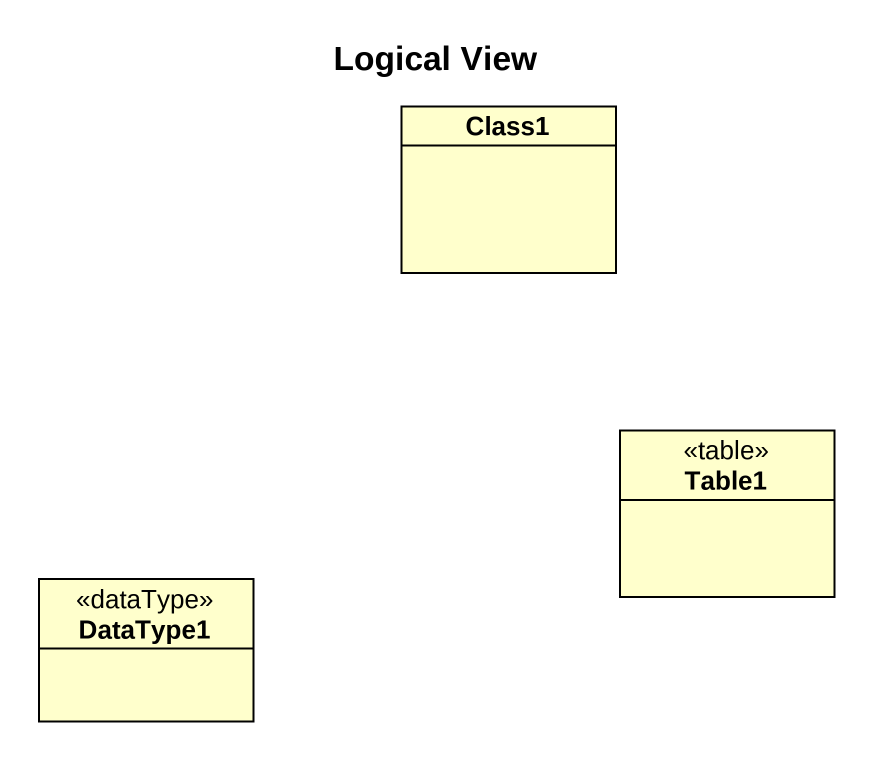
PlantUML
@startuml
title Logical View
hide circle
hide empty members
class Class1
class Table1 <<table>>
class DataType1 <<dataType>>
@enduml
